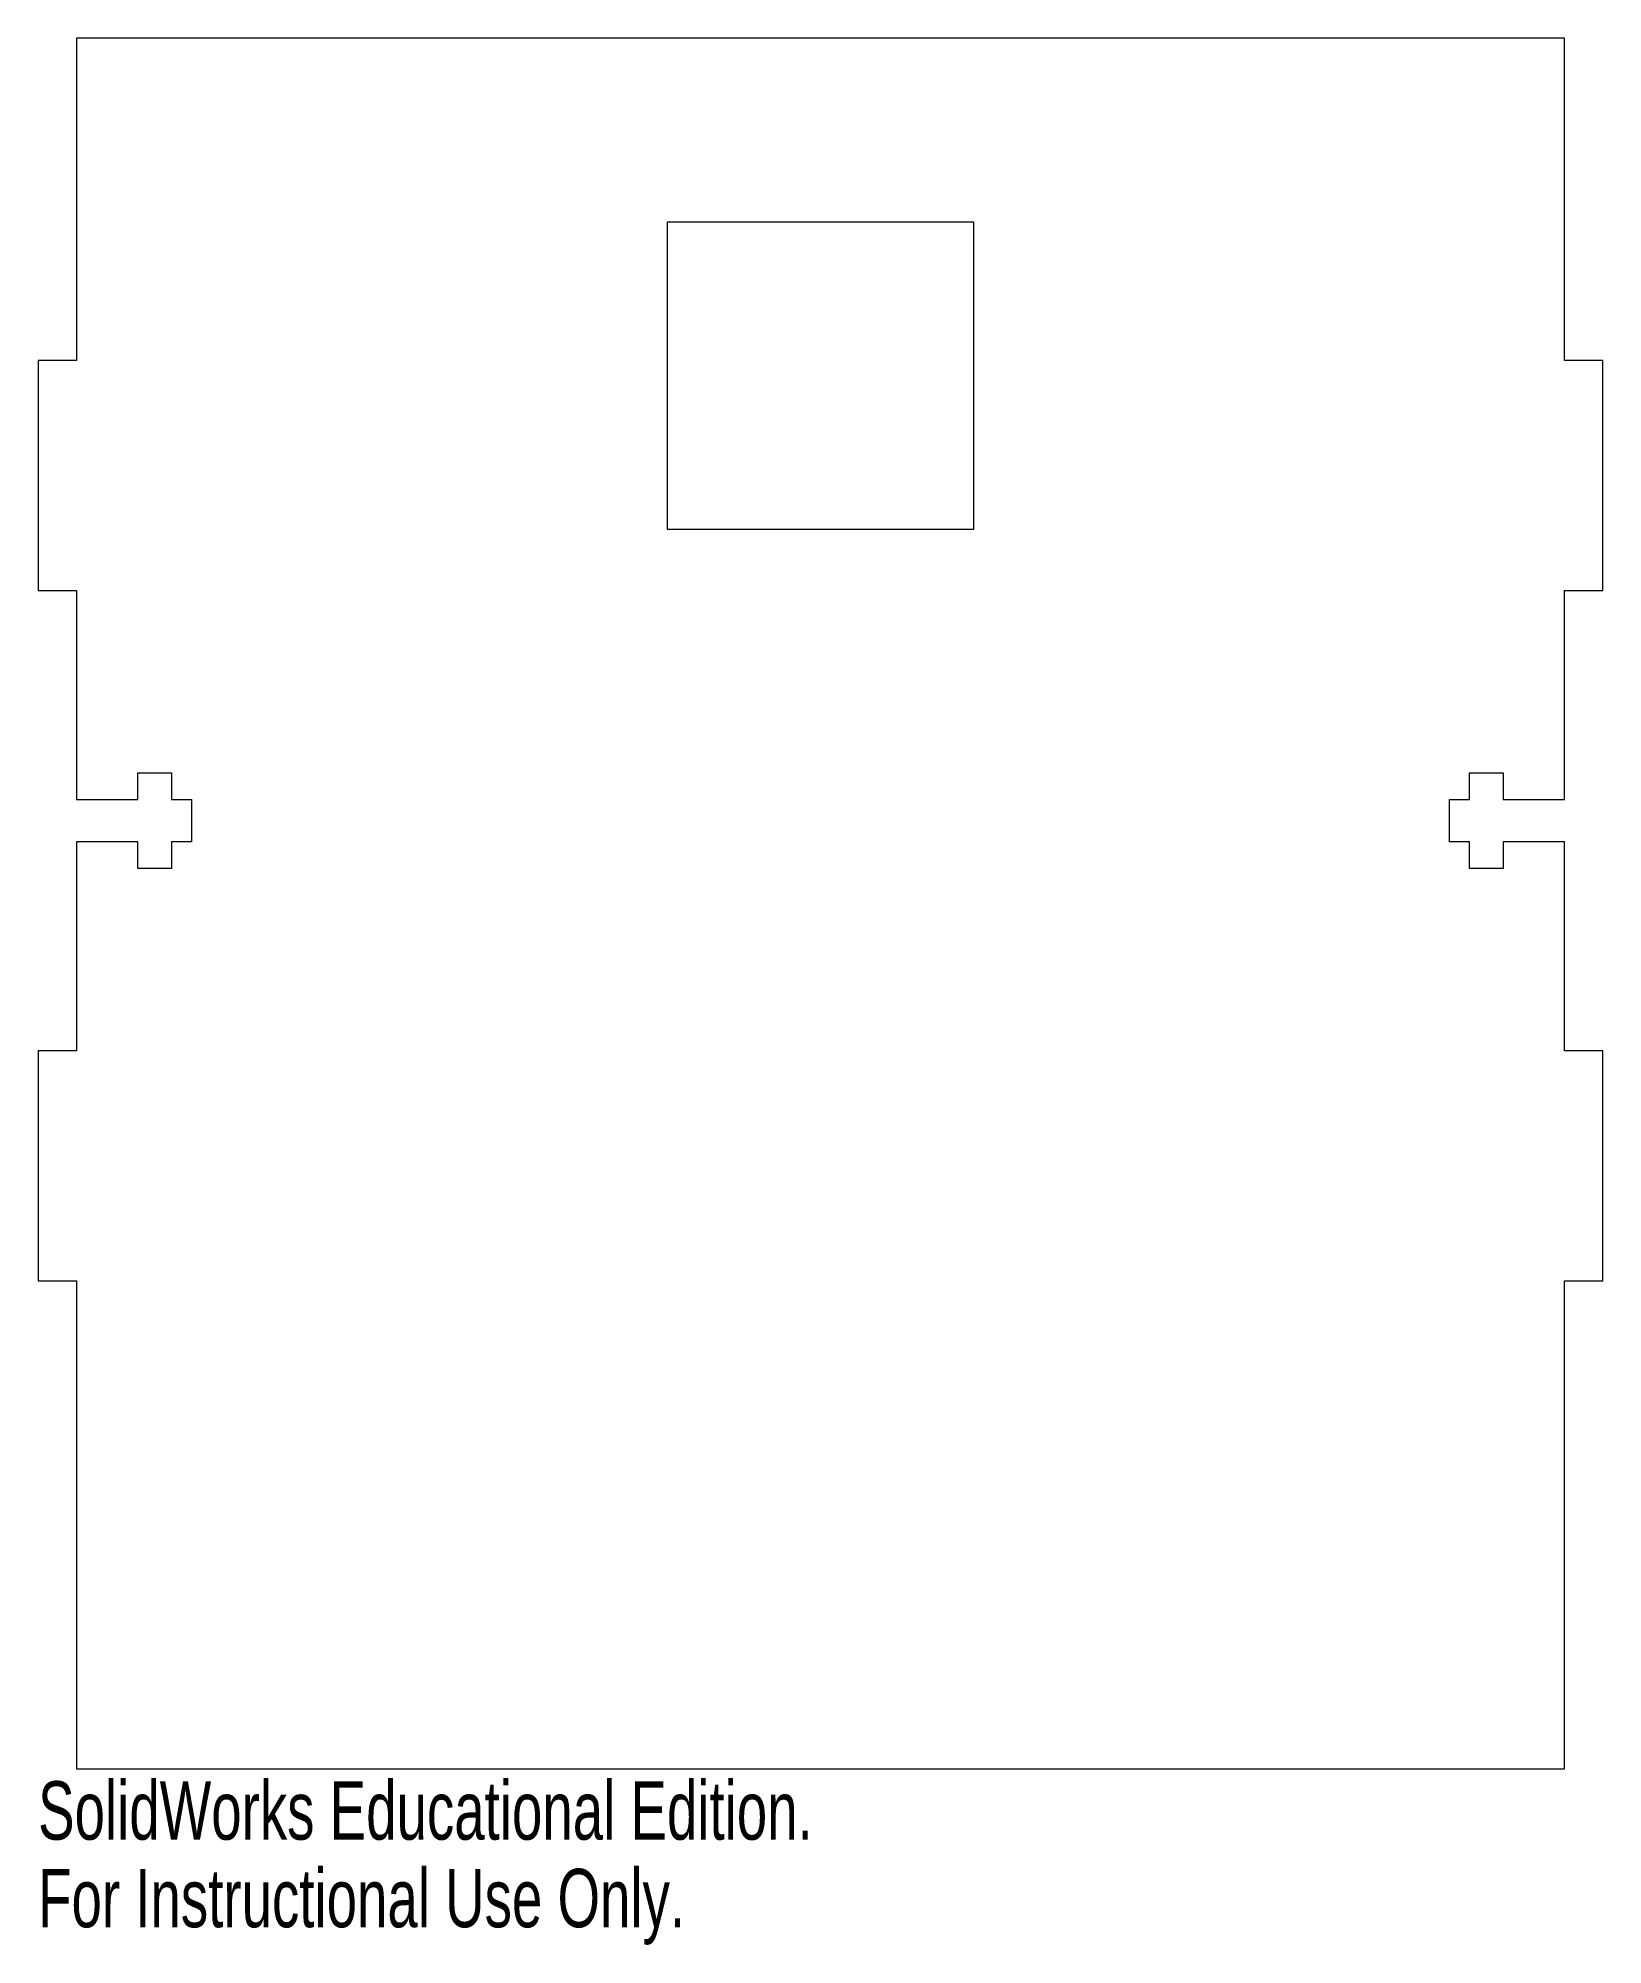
# Model space of a CAD drawing. Header units: inches. Extents: x -0.12 to 4.97, y -0.57 to 5.64.
import ezdxf

# ---------------------------------------------------------------- set-up
doc = ezdxf.new("R2010")
doc.units = ezdxf.units.IN
doc.header["$MEASUREMENT"] = 0
doc.styles.add('SLDTEXTSTYLE0', font='TXT', dxfattribs={"width": 0.7})

msp = doc.modelspace()

# ---------------------------------------------------------------- linework, layer by layer
at = {"color": 7, "linetype": 'Continuous', "lineweight": 15}
for p, q in [((0, 5.64), (0, 4.59)), ((4.85, 5.64), (0, 5.64)), ((4.85, 4.59), (4.85, 5.64)), ((2.925, 5.04), (1.925, 5.04)), ((1.925, 5.04), (1.925, 4.04)), ((2.925, 4.04), (2.925, 5.04)), ((-0.125, 4.59), (-0.125, 3.84)), ((0, 4.59), (-0.125, 4.59)), ((4.975, 4.59), (4.85, 4.59)), ((4.975, 3.84), (4.975, 4.59)), ((1.925, 4.04), (2.925, 4.04)), ((-0.125, 3.84), (0, 3.84)), ((0, 3.84), (0, 3.159)), ((4.85, 3.84), (4.975, 3.84)), ((4.85, 3.159), (4.85, 3.84)), ((0.2, 3.24625), (0.309375, 3.24625)), ((0.2, 3.159), (0.2, 3.24625)), ((0.309375, 3.24625), (0.309375, 3.159)), ((4.540625, 3.24625), (4.65, 3.24625)), ((4.540625, 3.159), (4.540625, 3.24625)), ((4.65, 3.24625), (4.65, 3.159)), ((0, 3.159), (0.2, 3.159)), ((0.309375, 3.159), (0.375, 3.159)), ((0.375, 3.159), (0.375, 3.021)), ((4.475, 3.159), (4.540625, 3.159)), ((4.475, 3.021), (4.475, 3.159)), ((4.65, 3.159), (4.85, 3.159)), ((0, 3.021), (0, 2.34)), ((0.2, 3.021), (0, 3.021)), ((0.2, 2.93375), (0.2, 3.021)), ((0.309375, 3.021), (0.309375, 2.93375)), ((0.375, 3.021), (0.309375, 3.021)), ((4.540625, 3.021), (4.475, 3.021)), ((4.540625, 2.93375), (4.540625, 3.021)), ((4.65, 3.021), (4.65, 2.93375)), ((4.85, 3.021), (4.65, 3.021)), ((4.85, 2.34), (4.85, 3.021)), ((0.309375, 2.93375), (0.2, 2.93375)), ((4.65, 2.93375), (4.540625, 2.93375)), ((-0.125, 2.34), (-0.125, 1.59)), ((0, 2.34), (-0.125, 2.34)), ((4.975, 2.34), (4.85, 2.34)), ((4.975, 1.59), (4.975, 2.34)), ((-0.125, 1.59), (0, 1.59)), ((0, 1.59), (0, 0)), ((4.85, 1.59), (4.975, 1.59)), ((4.85, 0), (4.85, 1.59)), ((0, 0), (4.85, 0))]:
    msp.add_line(p, q, dxfattribs=at)

# ---------------------------------------------------------------- texts
at = {"color": 7, "linetype": 'Continuous', "char_height": 0.1903, "attachment_point": 1, "style": 'SLDTEXTSTYLE0'}
for s, insert in [('SolidWorks Educational Edition.', (-0.125, -0.04014)), ('For Instructional Use Only.', (-0.125, -0.32559))]:
    msp.add_mtext(s, dxfattribs=dict(at, insert=insert))

doc.saveas('drawing.dxf')
